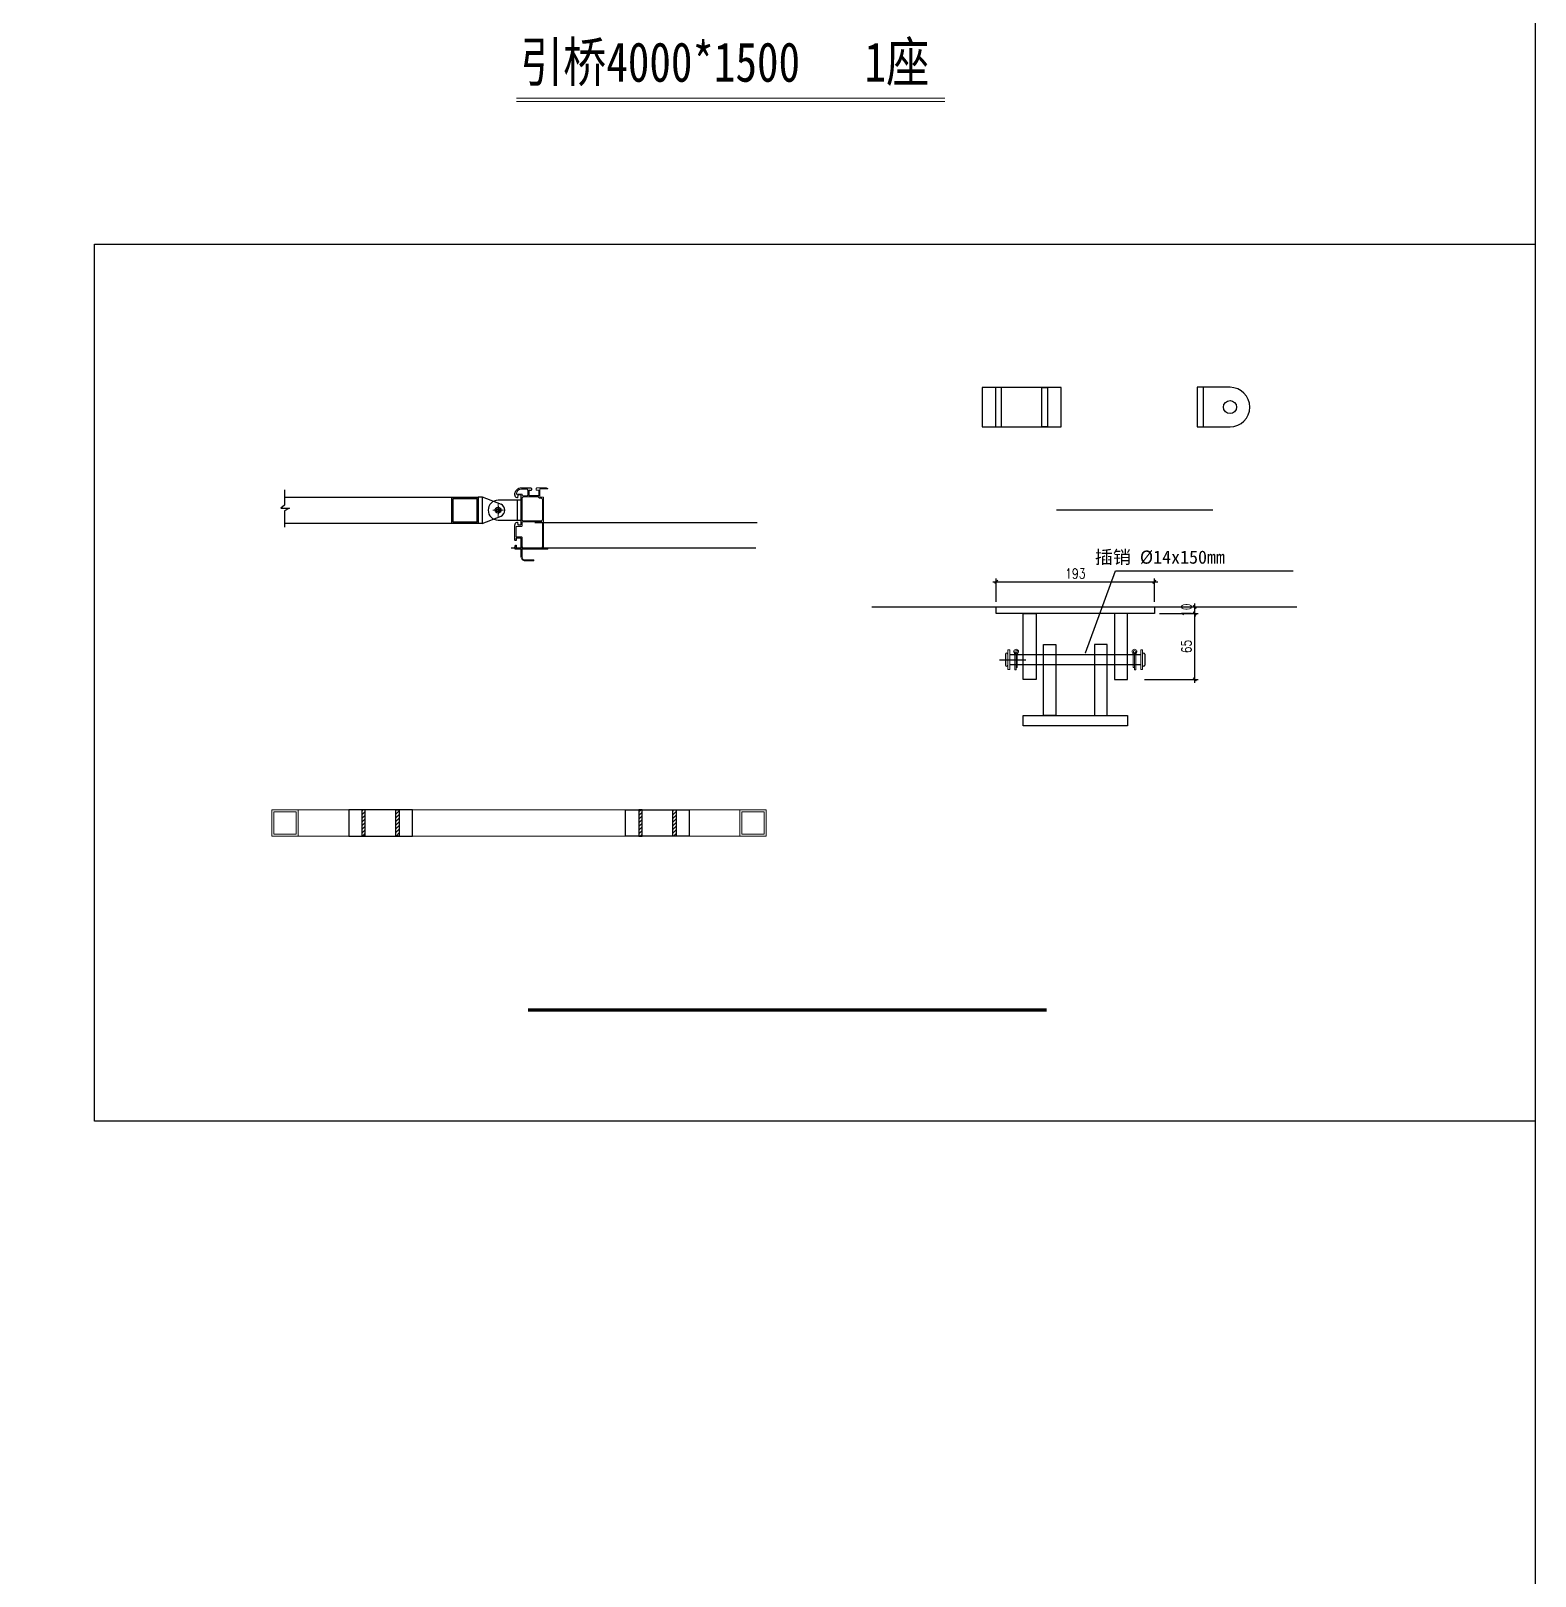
# Model space of a CAD drawing. Header units: millimetres. Extents: x 482615 to 507043, y 486319 to 505296.
# Drawn here: x 502479 to 507043, y 495808 to 500496 of the extents above; entities that cross this region are included whole.
import ezdxf
from ezdxf import colors
from ezdxf.entities.mleader import LeaderData, LeaderLine
from ezdxf.math import Vec2, Vec3

# ---------------------------------------------------------------- set-up
doc = ezdxf.new("R2010")
doc.units = ezdxf.units.MM
doc.header["$LTSCALE"] = 1000
doc.linetypes.add('CENTER', pattern=[2, 1.25, -0.25, 0.25, -0.25])
doc.linetypes.add('CENTER2', pattern=[28.575, 19.05, -3.175, 3.175, -3.175])
doc.layers.add('0 [HR] Dim', color=6, linetype='Continuous', lineweight=13)
doc.layers.add('图框', color=7, linetype='Continuous', lineweight=13)
for name, color, linetype in [('hjh文字', 7, 'Continuous'), ('HR-dimension', 9, 'Continuous'), ('W-ALUMINUM_FRAME铝架', 30, 'Continuous'), ('W-STEEL_KEEL钢龙骨', 5, 'Continuous'), ('铝横梁', 220, 'Continuous')]:
    doc.layers.add(name, color=color, linetype=linetype)
doc.styles.add('-宋体', font='', dxfattribs={"width": 0.8})
doc.styles.add('HZTXT', font='txtw.shx', dxfattribs={"width": 0.8, "bigfont": 'hztxtw.shx'})
doc.styles.get("Standard").update_dxf_attribs({"font": 'simplex.shx', "width": 0.8, "bigfont": 'hztxt.shx'})
doc.styles.add('宋体', font='')
doc.styles.get('-宋体').set_extended_font_data('SimSun')
doc.styles.get('宋体').set_extended_font_data('SimSun')
doc.dimstyles.new('HR-A2-DIM10', dxfattribs={"dimscale": 10, "dimtxt": 3, "dimasz": 1, "dimexe": 1, "dimexo": 1.5, "dimgap": 1, "dimtad": 1, "dimdec": 1, "dimdsep": 46, "dimtxsty": 'HZTXT', "dimblk": 'ARCHTICK', "dimcen": 0, "dimdle": 1, "dimclrd": 256, "dimclre": 256, "dimclrt": 6, "dimadec": 1, "dimazin": 0, "dimtfac": 1, "dimtdec": 1, "dimtix": 1, "dimtmove": 2, "dimatfit": 3, "dimfxl": 15, "dimtolj": 1, "dimtzin": 0, "dimarcsym": 1})

# ---------------------------------------------------------------- blocks, each defined once
blk = doc.blocks.new('连接')
at = {"layer": 'W-STEEL_KEEL钢龙骨'}
blk.add_lwpolyline([(503898.8, 498604.5), (503898.8, 498534.5), (503958.8, 498534.5), (503958.8, 498604.5)], dxfattribs=at)
blk.add_circle((503928.8, 498604.5), 5, dxfattribs=at)
blk.add_arc((503928.8, 498604.5), 30, 0, 180, dxfattribs=at)
blk = doc.blocks.new('滚轮支架 -left')
for p, q in [((-50, 10), (-22.4, 81)), ((50, 10), (22.4, 81))]:
    blk.add_line(p, q)
at = {"color": 3, "linetype": 'CENTER2'}
for p, q in [((-15, 70), (15, 70)), ((0, 85), (0, 55))]:
    blk.add_line(p, q, dxfattribs=at)
blk.add_lwpolyline([(-50, 10), (50, 10), (50, -5), (-50, -5)], close=True)
blk.add_circle((0, 70), 11)
blk.add_arc((0, 70), 25, 26.19556, 153.80444)
blk = doc.blocks.new('asasd')
at = {"layer": '0 [HR] Dim', "color": 3, "linetype": 'CENTER2'}
for p, q in [((502185.4, 500813.1), (502145.4, 500813.1)), ((502185.4, 500813.1), (502145.4, 500813.1)), ((502165.4, 500785.1), (502165.4, 500841.1)), ((502165.4, 500785.1), (502165.4, 500841.1))]:
    blk.add_line(p, q, dxfattribs=at)
at = {"rotation": 270}
blk.add_blockref('滚轮支架 -left', (502095.4, 500813.1), dxfattribs=at)
blk.add_blockref('滚轮支架 -left', (502095.4, 500813.1), dxfattribs=at)
blk = doc.blocks.new('_ArchTick')
at = {"color": 0, "linetype": 'ByBlock', "const_width": 0.4}
blk.add_lwpolyline([(-0.5, -0.5), (0.5, 0.5)], dxfattribs=at)
blk = doc.blocks.new('*D105')
at = {"layer": 'Defpoints', "color": 0, "ltscale": 1.5, "transparency": 16777216}
for p in [(505887.6, 498824.3), (505407.6, 498748), (505887.6, 498748)]:
    blk.add_point(p, dxfattribs=at)
at = {"layer": 'HR-dimension', "lineweight": -2, "ltscale": 1.5, "transparency": 16777216}
for p, q in [((505407.6, 498763), (505407.6, 498834.3)), ((505887.6, 498763), (505887.6, 498834.3)), ((505397.6, 498824.3), (505897.6, 498824.3))]:
    blk.add_line(p, q, dxfattribs=at)
at = {"layer": 'HR-dimension', "lineweight": -2, "ltscale": 1.5, "transparency": 16777216, "xscale": 10, "yscale": 10, "zscale": 10, "rotation": 180}
blk.add_blockref('_ArchTick', (505407.6, 498824.3), dxfattribs=at)
at = {"layer": 'HR-dimension', "lineweight": -2, "ltscale": 1.5, "transparency": 16777216, "xscale": 10, "yscale": 10, "zscale": 10}
blk.add_blockref('_ArchTick', (505887.6, 498824.3), dxfattribs=at)
at = {"layer": 'HR-dimension', "color": 6, "ltscale": 1.5, "transparency": 16777216, "insert": (505647.6, 498849.3), "char_height": 30, "width": 61.714, "attachment_point": 5, "style": 'HZTXT'}
blk.add_mtext('\\A1;{\\Ftxtw,hztxtw|c134;193}', dxfattribs=at)
blk = doc.blocks.new('*D106')
at = {"layer": 'Defpoints', "color": 0, "ltscale": 1.5, "transparency": 16777216}
for p in [(505887.6, 498728), (506010, 498728), (505842.6, 498528)]:
    blk.add_point(p, dxfattribs=at)
at = {"layer": 'HR-dimension', "lineweight": -2, "ltscale": 1.5, "transparency": 16777216}
for p, q in [((506010, 498518), (506010, 498738)), ((505902.6, 498728), (506020, 498728)), ((505857.6, 498528), (506020, 498528))]:
    blk.add_line(p, q, dxfattribs=at)
at = {"layer": 'HR-dimension', "lineweight": -2, "ltscale": 1.5, "transparency": 16777216, "xscale": 10, "yscale": 10, "zscale": 10}
for p, rotation in [((506010, 498728), 90), ((506010, 498528), 270)]:
    blk.add_blockref('_ArchTick', p, dxfattribs=dict(at, rotation=rotation))
at = {"layer": 'HR-dimension', "color": 6, "ltscale": 1.5, "transparency": 16777216, "insert": (505985, 498628), "char_height": 30, "attachment_point": 5, "rotation": 90, "style": 'HZTXT'}
blk.add_mtext('\\A1;{\\Ftxtw,hztxtw|c134;65}', dxfattribs=at)
blk = doc.blocks.new('*D107')
at = {"layer": 'Defpoints', "color": 0, "ltscale": 1.5, "transparency": 16777216}
for p in [(505887.6, 498748), (506010, 498748), (505887.6, 498728)]:
    blk.add_point(p, dxfattribs=at)
at = {"layer": 'HR-dimension', "lineweight": -2, "ltscale": 1.5, "transparency": 16777216}
for p, q in [((505902.6, 498748), (506020, 498748)), ((506010, 498748), (506010, 498758)), ((506010, 498728), (506010, 498748)), ((505902.6, 498728), (506020, 498728)), ((506010, 498728), (506010, 498718))]:
    blk.add_line(p, q, dxfattribs=at)
at = {"layer": 'HR-dimension', "lineweight": -2, "ltscale": 1.5, "transparency": 16777216, "xscale": 10, "yscale": 10, "zscale": 10}
for p, rotation in [((506010, 498748), 270), ((506010, 498728), 90)]:
    blk.add_blockref('_ArchTick', p, dxfattribs=dict(at, rotation=rotation))
at = {"layer": 'HR-dimension', "color": 6, "ltscale": 1.5, "transparency": 16777216, "insert": (505985, 498738), "char_height": 30, "attachment_point": 5, "rotation": 90, "style": 'HZTXT'}
blk.add_mtext('\\A1;10', dxfattribs=at)
blk = doc.blocks.new('adasdasdasd')
at = {"layer": 'W-STEEL_KEEL钢龙骨'}
for points in [[(504452.6, 499048.4), (504572.6, 499048.4), (504572.6, 499108.4), (504452.6, 499108.4)], [(504473.1, 499048.4), (504482.1, 499048.4), (504482.1, 499108.4), (504473.1, 499108.4)], [(504552.1, 499048.4), (504543.1, 499048.4), (504543.1, 499108.4), (504552.1, 499108.4)]]:
    blk.add_lwpolyline(points, close=True, dxfattribs=at)
blk = doc.blocks.new('asdasfasdfdsf')
at = {"layer": 'W-STEEL_KEEL钢龙骨'}
blk.add_lwpolyline([(504961.376286, 498950.51702), (504971.376286, 498950.51702), (504971.376286, 499010.51702), (504961.376286, 499010.51702)], close=True, dxfattribs=at)
for points in [[(505011.376286, 499010.51702), (504971.376286, 499010.51702)], [(504971.376286, 498950.51702), (505011.376286, 498950.51702)]]:
    blk.add_lwpolyline(points, dxfattribs=at)
blk.add_circle((505011.376286, 498980.51702), 9.966616, dxfattribs=at)
blk.add_arc((505011.376286, 498980.51702), 30, 270, 90, dxfattribs=at)
blk = doc.blocks.new('A$C3ad6133d')
at = {"color": 7, "linetype": 'Continuous', "lineweight": 15}
for p, q in [((-3.7, 24), (-3.7, -16)), ((-3.7, 24), (0, 24)), ((3.7, 30.4), (0, 30.4)), ((0, -16), (0, 30.4)), ((3.7, -16), (3.7, 30.4))]:
    blk.add_line(p, q, dxfattribs=at)
at = {"color": 8, "linetype": 'Continuous', "lineweight": 15}
for p, q in [((-4.9, -18.6), (-2.4, -21.4)), ((-3.7, -16), (3.7, -16)), ((4.9, -18.6), (2.4, -21.4))]:
    blk.add_line(p, q, dxfattribs=at)
at = {"color": 7, "linetype": 'Continuous', "lineweight": 15}
for centre, radius, start, end in [((0, -24.1), 7.35, 131.3178, 48.6822), ((-7.1, -16), 3.47, 311.3178, 0), ((0, -24.1), 3.67, 131.3178, 48.6822), ((-7.1, -16), 7.14, 311.3178, 0), ((7.1, -16), 7.14, 180, 228.6822), ((7.1, -16), 3.47, 180, 228.6822)]:
    blk.add_arc(centre, radius, start, end, dxfattribs=at)

msp = doc.modelspace()

# ---------------------------------------------------------------- hatches: boundary and pattern name
h = msp.add_hatch()
h.set_pattern_fill('ANSI31', color=256, scale=5)
h.set_pattern_definition([(45, (0, 0), (-5.61266008, 5.61266008), [])])
h.paths.add_polyline_path([(503483.3, 498052.7), (503493.3, 498052.7), (503493.3, 498132.7), (503483.3, 498132.7)])
h.paths.add_polyline_path([(503596.3, 498052.7), (503586.3, 498052.7), (503586.3, 498132.7), (503596.3, 498132.7)])
h.paths.add_polyline_path([(504323.3, 498052.7), (504333.3, 498052.7), (504333.3, 498132.7), (504323.3, 498132.7)])
h.paths.add_polyline_path([(504436.3, 498052.7), (504426.3, 498052.7), (504426.3, 498132.7), (504436.3, 498132.7)])

# ---------------------------------------------------------------- linework, layer by layer
at = {"lineweight": 5}
for p, q in [((503952.7, 500291), (505251.9, 500291)), ((503952.7, 500281), (505251.9, 500281))]:
    msp.add_line(p, q, dxfattribs=at)
at = {"color": 3}
for p, q in [((503248.9, 499081.4), (503836.3, 499081.4)), ((503836.3, 499001.4), (503836.3, 499081.4)), ((503836.3, 499081.4), (503836.3, 499001.4)), ((503836.3, 499001.4), (503836.3, 499052.4)), ((503836.3, 499001.4), (503248.9, 499001.4))]:
    msp.add_line(p, q, dxfattribs=at)
at = {"color": 3, "lineweight": 5}
for p, q in [((503756.3, 499001.4), (503756.3, 499081.4)), ((503836.3, 499021.4), (503836.3, 499081.4)), ((503836.3, 499001.4), (503836.3, 499081.4))]:
    msp.add_line(p, q, dxfattribs=at)
at = {"color": 1, "lineweight": -3}
for p, q in [((504007.8, 499004.4), (504682.2, 499004.4)), ((504678.5, 498926.4), (503936.2, 498926.4))]:
    msp.add_line(p, q, dxfattribs=at)
at = {"color": 4}
for p, q in [((505436.3, 498604.5), (505436.3, 498571.5)), ((505449.3, 498604), (505845.9, 498604)), ((505858.9, 498604.5), (505858.9, 498571.5)), ((505845.9, 498572), (505449.3, 498572))]:
    msp.add_line(p, q, dxfattribs=at)
at = {"color": 1, "linetype": 'CENTER', "ltscale": 0.16}
msp.add_line((505417.6, 498588), (505497.6, 498588), dxfattribs=at)
at = {"color": 3}
for points in [[(503756.3, 499081.4), (503836.3, 499081.4), (503836.3, 499001.4), (503756.3, 499001.4)], [(503760.3, 499077.4), (503832.3, 499077.4), (503832.3, 499005.4), (503760.3, 499005.4)]]:
    msp.add_lwpolyline(points, close=True, dxfattribs=at)
at = {"color": 3, "lineweight": 5}
for points in [[(503836.3, 499081.4), (503756.3, 499081.4), (503756.3, 499001.4), (503836.3, 499001.4)], [(503832.3, 499077.4), (503760.3, 499077.4), (503760.3, 499005.4), (503832.3, 499005.4)], [(503209.8, 498132.7), (503289.8, 498132.7), (503289.8, 498052.7), (503209.8, 498052.7)], [(503215.8, 498126.7), (503283.8, 498126.7), (503283.8, 498058.7), (503215.8, 498058.7)], [(504709.8, 498132.7), (504629.8, 498132.7), (504629.8, 498052.7), (504709.8, 498052.7)], [(504703.8, 498126.7), (504635.8, 498126.7), (504635.8, 498058.7), (504703.8, 498058.7)]]:
    msp.add_lwpolyline(points, close=True, dxfattribs=at)
for points in [[(505407.6, 498748), (505887.6, 498748), (505887.6, 498728), (505407.6, 498728)], [(505489.1, 498728), (505529.1, 498728), (505529.1, 498528), (505489.1, 498528)], [(505806.1, 498728), (505766.1, 498728), (505766.1, 498528), (505806.1, 498528)], [(503443.3, 498052.7), (503636.3, 498052.7), (503636.3, 498132.7), (503443.3, 498132.7)], [(503483.3, 498052.7), (503493.3, 498052.7), (503493.3, 498132.7), (503483.3, 498132.7)], [(503596.3, 498052.7), (503586.3, 498052.7), (503586.3, 498132.7), (503596.3, 498132.7)], [(504476.3, 498052.7), (504283.3, 498052.7), (504283.3, 498132.7), (504476.3, 498132.7)], [(504323.3, 498052.7), (504333.3, 498052.7), (504333.3, 498132.7), (504323.3, 498132.7)], [(504436.3, 498052.7), (504426.3, 498052.7), (504426.3, 498132.7), (504436.3, 498132.7)]]:
    msp.add_lwpolyline(points, close=True)
msp.add_lwpolyline([(503209.8, 498132.7), (504709.8, 498132.7), (504709.8, 498052.7), (503209.8, 498052.7)], dxfattribs=at)
at = {"const_width": 10}
msp.add_lwpolyline([(503986.9, 497525.5), (505560.6, 497525.5)], dxfattribs=at)
at = {"color": 4}
for centre, start, end in [((505439.8, 498604.5), 0, 180), ((505855.4, 498604.5), 0, 180), ((505439.8, 498571.5), 180, 0), ((505855.4, 498571.5), 180, 0)]:
    msp.add_arc(centre, 3.5, start, end, dxfattribs=at)
at = {"layer": 'W-ALUMINUM_FRAME铝架', "linetype": 'ByBlock', "ltscale": 0.5}
for p, q in [((503989.8, 499101.6), (503989.8, 499085.6)), ((504018.8, 499084.6), (503990.8, 499084.6))]:
    msp.add_line(p, q, dxfattribs=at)
for points in [[(503966.3, 498899.6), (503966.3, 498921.6, 0.414214), (503964.3, 498923.6), (503949.3, 498923.6, -0.414214), (503947.3, 498925.6), (503947.3, 498929.6, -0.2424), (503949.8, 498935.1), (503951.1, 498935.1, -0.414214), (503951.3, 498934.9), (503951.3, 498928.1, 0.414214), (503952.3, 498927.1), (503965.3, 498927.1, 0.414214), (503966.3, 498928.1), (503966.3, 498956.1, 0.414214), (503965.3, 498957.1), (503952.3, 498957.1, 0.414214), (503951.3, 498956.1), (503951.3, 498949.3, -0.414214), (503951.1, 498949.1), (503949.8, 498949.1, -0.414214), (503947.3, 498951.6), (503947.3, 498962), (503947.3, 498976.3, -0.198912), (503947.3, 498976.4), (503947.6, 498976.7, 0.414214), (503947.6, 498977), (503947.3, 498977.3, -0.198912), (503947.3, 498977.4), (503947.3, 498996.2, -0.313684), (503953.9, 499005.6, -0.403535), (503955, 499004.8), (503956.4, 498997.4, 0.362489), (503957.4, 498996.6), (503964.3, 498996.6, 0.414214), (503966.3, 498998.6), (503966.3, 499041.5, -0.198912), (503966.3, 499041.7), (503966.6, 499042, 0.414214), (503966.6, 499042.2), (503966.3, 499042.5, -0.198912), (503966.3, 499042.7), (503966.3, 499085.6, 0.414214), (503964.3, 499087.6), (503957.4, 499087.6, 0.362489), (503956.4, 499086.8), (503955, 499079.4, -0.362489), (503954.1, 499078.6, -0.326255), (503947.3, 499088), (503947.3, 499089.6, -0.414214), (503967.3, 499109.6), (503972, 499109.6)], [(503969.6, 499109.6), (503972, 499109.6, -0.198912), (503972.1, 499109.5), (503972.4, 499109.1, 0.414214), (503972.7, 499109.1), (503973, 499109.5, -0.198912), (503973.1, 499109.6), (503974, 499109.6, -0.198912), (503974.1, 499109.5), (503974.4, 499109.1, 0.414214), (503974.7, 499109.1), (503975, 499109.5, -0.198912), (503975.1, 499109.6), (503976, 499109.6, -0.198912), (503976.1, 499109.5), (503976.4, 499109.1, 0.414214), (503976.7, 499109.1), (503977, 499109.5, -0.198912), (503977.1, 499109.6), (503978, 499109.6, -0.198912), (503978.1, 499109.5), (503978.4, 499109.1, 0.414214), (503978.7, 499109.1), (503979, 499109.5, -0.198912), (503979.1, 499109.6), (503980, 499109.6, -0.198912), (503980.1, 499109.5), (503980.4, 499109.1, 0.414214), (503980.7, 499109.1), (503981, 499109.5, -0.198912), (503981.1, 499109.6), (503982, 499109.6, -0.198912), (503982.1, 499109.5), (503982.4, 499109.1, 0.414214), (503982.7, 499109.1), (503983, 499109.5, -0.198912), (503983.1, 499109.6), (503984, 499109.6, -0.198912), (503984.1, 499109.5), (503984.4, 499109.1, 0.414214), (503984.7, 499109.1), (503985, 499109.5, -0.198912), (503985.1, 499109.6), (503986, 499109.6, -0.198912), (503986.1, 499109.5), (503986.4, 499109.1, 0.414214), (503986.7, 499109.1), (503987, 499109.5, -0.198912), (503987.1, 499109.6), (503989, 499109.6), (503992.3, 499109.6, -0.2424), (503997.8, 499107.1), (503997.8, 499102.8)], [(503990.8, 499102.6), (503997.6, 499102.6, 0.415615), (503997.8, 499102.8)]]:
    msp.add_lwpolyline(points, format="xyb", dxfattribs=at)
at = {"layer": 'W-ALUMINUM_FRAME铝架', "lineweight": 5}
msp.add_lwpolyline([(503966.3, 498899.6, 0.414214), (503978.3, 498887.6), (503995.8, 498887.6), (504004.3, 498887.6, 0.414214), (504005.3, 498888.6), (504005.3, 498889.6, 0.414214), (504004.3, 498890.6), (503978.3, 498890.6, -0.414214), (503969.3, 498899.6), (503969.3, 498921.6, -0.414214), (503971.3, 498923.6), (504046.3, 498923.6, 0.414214), (504047.3, 498924.6), (504047.3, 498925.6, 0.414214), (504046.3, 498926.6), (504034.8, 498926.6, -2.414214), (504034.3, 498927.1), (504034.3, 498976.3, 0.198912), (504034.2, 498976.4), (504033.9, 498976.7, -0.414214), (504033.9, 498977), (504034.2, 498977.3, 0.198912), (504034.3, 498977.4), (504034.3, 499041.5), (504034.3, 499041.5, 0.198912), (504034.2, 499041.7), (504033.9, 499042, -0.414214), (504033.9, 499042.2), (504034.2, 499042.5, 0.198912), (504034.3, 499042.7), (504034.3, 499080.1, 0.414214), (504033.3, 499081.1), (504024.3, 499081.1, -0.414214), (504023.3, 499082.1), (504023.3, 499105.6, -0.414214), (504024.3, 499106.6), (504047.1, 499106.6, 0.414214), (504047.3, 499106.8), (504047.3, 499107.1, 0.165289), (504038.8, 499109.6)], format="xyb", dxfattribs=at)
at = {"layer": 'W-ALUMINUM_FRAME铝架', "linetype": 'ByBlock', "lineweight": 0, "ltscale": 0.5}
msp.add_lwpolyline([(504039.9, 499109.6), (504037.5, 499109.6, 0.198912), (504037.4, 499109.5), (504037.1, 499109.1, -0.414214), (504036.8, 499109.1), (504036.5, 499109.5, 0.198912), (504036.4, 499109.6), (504035.5, 499109.6, 0.198912), (504035.4, 499109.5), (504035.1, 499109.1, -0.414214), (504034.8, 499109.1), (504034.5, 499109.5, 0.198912), (504034.4, 499109.6), (504033.5, 499109.6, 0.198912), (504033.4, 499109.5), (504033.1, 499109.1, -0.414214), (504032.8, 499109.1), (504032.5, 499109.5, 0.198912), (504032.4, 499109.6), (504031.5, 499109.6, 0.198912), (504031.4, 499109.5), (504031.1, 499109.1, -0.414214), (504030.8, 499109.1), (504030.5, 499109.5, 0.198912), (504030.4, 499109.6), (504029.5, 499109.6, 0.198912), (504029.4, 499109.5), (504029.1, 499109.1, -0.414214), (504028.8, 499109.1), (504028.5, 499109.5, 0.198912), (504028.4, 499109.6), (504027.5, 499109.6, 0.198912), (504027.4, 499109.5), (504027.1, 499109.1, -0.414214), (504026.8, 499109.1), (504026.5, 499109.5, 0.198912), (504026.4, 499109.6), (504025.5, 499109.6, 0.198912), (504025.4, 499109.5), (504025.1, 499109.1, -0.414214), (504024.8, 499109.1), (504024.5, 499109.5, 0.198912), (504024.4, 499109.6), (504023.5, 499109.6, 0.198912), (504023.4, 499109.5), (504023.1, 499109.1, -0.414214), (504022.8, 499109.1), (504022.5, 499109.5, 0.198912), (504022.4, 499109.6), (504017.3, 499109.6, 0.2424), (504011.8, 499107.1), (504011.8, 499102.8, 0.414214), (504012, 499102.6), (504018.8, 499102.6, -0.414214), (504019.8, 499101.6), (504019.8, 499085.6)], format="xyb", dxfattribs=at)
at = {"layer": 'W-ALUMINUM_FRAME铝架', "linetype": 'ByBlock', "lineweight": 20, "ltscale": 0.5}
for points in [[(503986.3, 499102.6, 0.414214), (503983.3, 499105.6), (503967.3, 499105.6), (503967.3, 499105.6, 0.397093), (503951.3, 499090.6), (503951.3, 499090.6), (503969.8, 499090.6), (503969.8, 499086.6, 0.413909), (503971.8, 499084.6), (503984.3, 499084.6, 0.414518), (503986.3, 499086.6)], [(504030.8, 499003.6), (504030.8, 498930.1, -0.414214), (504027.8, 498927.1), (503972.8, 498927.1, -0.414214), (503969.8, 498930.1), (503969.8, 498957.6, 0.414214), (503966.8, 498960.6), (503953.8, 498960.6, -0.414214), (503950.8, 498963.6), (503950.8, 498989.1, -0.414214), (503953.8, 498992.1), (503966.8, 498992.1, 0.414214), (503969.8, 498995.1), (503969.8, 499004.6, -0.414214), (503971.8, 499006.6), (504027.8, 499006.6, -0.414214)]]:
    msp.add_lwpolyline(points, format="xyb", close=True, dxfattribs=at)
at = {"layer": 'W-ALUMINUM_FRAME铝架', "lineweight": 5}
msp.add_lwpolyline([(504019.8, 499080, 0.356394), (504022.8, 499077.6), (504027.8, 499077.6, -0.414214), (504030.8, 499074.6), (504030.8, 499012.6, -0.414214), (504027.8, 499009.6), (503971.8, 499009.6, -0.414214), (503969.8, 499011.6), (503969.8, 499078.6, -0.414214), (503972.8, 499081.6), (504017.9, 499081.6, -0.356394)], format="xyb", close=True, dxfattribs=at)
at = {"layer": 'W-ALUMINUM_FRAME铝架', "linetype": 'ByBlock', "ltscale": 0.5}
for centre, start, end in [((503990.8, 499101.6), 90, 180), ((503990.8, 499085.6), 180, 270), ((504018.8, 499085.6), 270, 0)]:
    msp.add_arc(centre, 1, start, end, dxfattribs=at)
at = {"layer": 'W-STEEL_KEEL钢龙骨'}
for points in [[(482615, 505296.3), (507042.5, 505296.3), (507042.5, 486319.3), (482615, 486319.3)], [(502671.9, 499848.2), (507042.5, 499848.2), (507042.5, 497188.2), (502671.9, 497188.2)], [(505551.2, 498634.1), (505589, 498634.1), (505589, 498419), (505551.2, 498419)], [(505744, 498634.1), (505706.3, 498634.1), (505706.3, 498419), (505744, 498419)], [(505489.1, 498419), (505806.1, 498419), (505806.1, 498387.5), (505489.1, 498387.5)]]:
    msp.add_lwpolyline(points, close=True, dxfattribs=at)
for points in [[(503248.9, 499103.2), (503248.9, 499056.6), (503237, 499047.5), (503263.8, 499047.5), (503248.9, 499039.2), (503248.9, 498989.7)], [(503954.5, 499071.5), (503954.5, 499011.5)], [(503966.5, 499071.5), (503966.5, 499011.5)], [(505590.8, 499042.4), (506064.9, 499042.4)]]:
    msp.add_lwpolyline(points, dxfattribs=at)
at = {"layer": '图框', "color": 4}
for points in [[(505449.3, 498618), (505443.3, 498618), (505443.3, 498558), (505449.3, 498558)], [(505845.9, 498618), (505851.9, 498618), (505851.9, 498558), (505845.9, 498558)]]:
    msp.add_lwpolyline(points, close=True, dxfattribs=at)
at = {"layer": '铝横梁'}
msp.add_line((505029.8, 498748), (506319.3, 498748), dxfattribs=at)

# ---------------------------------------------------------------- block references
at = {"layer": 'HR-dimension', "rotation": 180}
msp.add_blockref('A$C3ad6133d', (505467.9, 498588), dxfattribs=at)
at = {"layer": 'HR-dimension', "xscale": -1, "rotation": 180}
msp.add_blockref('A$C3ad6133d', (505827.3, 498588), dxfattribs=at)
at = {"layer": 'W-STEEL_KEEL钢龙骨'}
for name, p, xscale, yscale, zscale in [('adasdasdasd', (-502097.5, -497375.1), 1.997139791394061, 1.997139791394061, 1.997139791394061), ('asdasfasdfdsf', (-503905.8, -498606.7), 2, 2, 2), ('asasd', (101253.2, 97482.6), 0.8018140090120238, 0.8018140090120238, 0.8018140090120238)]:
    msp.add_blockref(name, p, dxfattribs=dict(at, xscale=xscale, yscale=yscale, zscale=zscale))
at = {"layer": 'W-STEEL_KEEL钢龙骨', "rotation": 90}
msp.add_blockref('连接', (1002500.9, -4887.3), dxfattribs=at)

# ---------------------------------------------------------------- texts
at = {"lineweight": 5, "insert": (503962.9, 500461.3), "char_height": 120, "attachment_point": 1, "style": '-宋体'}
msp.add_mtext_dynamic_manual_height_columns('引桥4000*1500   1座', width=1964.715, gutter_width=25, heights=[0], dxfattribs=at)
at = {"layer": 'hjh文字', "style": '宋体'}
msp.add_text('插销 %%C14x150mm', height=40, dxfattribs=at).set_placement((505707.1, 498879.2))

# ---------------------------------------------------------------- dimensions: what is measured, and where the dimension line sits
at = {"layer": 'HR-dimension', "ltscale": 1.5}
dim = msp.add_linear_dim(base=(505887.6, 498824.3), p1=(505407.6, 498748), p2=(505887.6, 498748), text='{\\Ftxtw,hztxtw|c134;193}', dimstyle='HR-A2-DIM10', override={"dimdec": 0, "dimlfac": 0.5}, dxfattribs=at)
dim.commit()
dim.dimension.update_dxf_attribs({"geometry": '*D105', "text_midpoint": (505647.6, 498849.3)})
dim = msp.add_linear_dim(base=(506010, 498728), p1=(505842.6, 498528), p2=(505887.6, 498728), angle=90, text='{\\Ftxtw,hztxtw|c134;65}', dimstyle='HR-A2-DIM10', override={"dimdec": 0, "dimlfac": 0.5}, dxfattribs=at)
dim.commit()
dim.dimension.update_dxf_attribs({"geometry": '*D106', "text_midpoint": (505985, 498628)})
dim = msp.add_linear_dim(base=(506010, 498748), p1=(505887.6, 498728), p2=(505887.6, 498748), angle=90, dimstyle='HR-A2-DIM10', override={"dimdec": 0, "dimlfac": 0.5}, dxfattribs=at)
dim.commit()
dim.dimension.update_dxf_attribs({"geometry": '*D107', "text_midpoint": (505985, 498738)})

# ---------------------------------------------------------------- leaders
ml = msp.add_multileader_mtext('Standard')
ml.set_content('', color=256)
ml.set_leader_properties()
ml.build(insert=Vec2(0, 0))
ctx = ml.context
ctx.base_point, ctx.plane_origin = Vec3(506309, 498857.5), Vec3(505677.1, 498605)
notes = []
notes.append((ctx, [(0, (1, 1, 0), (505769.9, 498857.5), (1, 0), 539.1, [(0, [(505677.1, 498605)], 0, [])])]))
ctx.mtext.insert, ctx.mtext.flow_direction = Vec3(506311, 498859.5), 5
for ctx, leaders in notes:
    for number, flags, end, landing, length, lines in leaders:
        leader = LeaderData()
        leader.index, (leader.has_last_leader_line, leader.has_dogleg_vector, leader.attachment_direction) = number, flags
        leader.last_leader_point, leader.dogleg_vector, leader.dogleg_length = Vec3(end), Vec3(landing), length
        for number, points, colour, breaks in lines:
            line = LeaderLine()
            line.index, line.vertices, line.color, line.breaks = number, Vec3.list(points), colors.encode_raw_color(colour), breaks
            leader.lines.append(line)
        ctx.leaders.append(leader)

doc.saveas('drawing.dxf')
